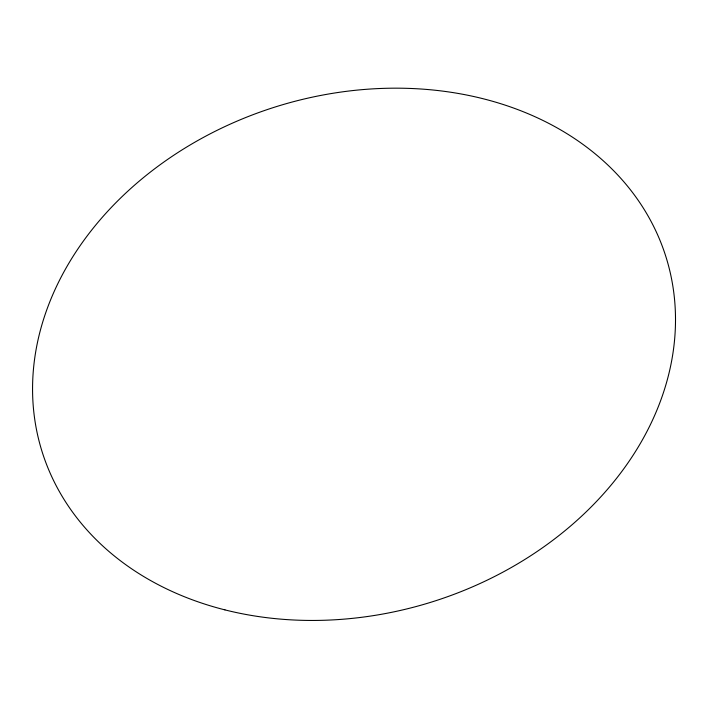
<?xml version="1.0" encoding="UTF-8"?>
<svg xmlns="http://www.w3.org/2000/svg" width="709" height="709" viewBox="0 0 709 709"><rect width="100%" height="100%" fill="white"/><g stroke="black" fill="none" stroke-linecap="round" stroke-linejoin="round"><path stroke-width="1.06" d="M224.939 609.882A326.787 259.583 -17.2 0 0 673.55 290.832A326.787 259.583 -17.2 0 0 163.602 162.228A326.787 259.583 -17.2 0 0 224.939 609.882"/></g></svg>
